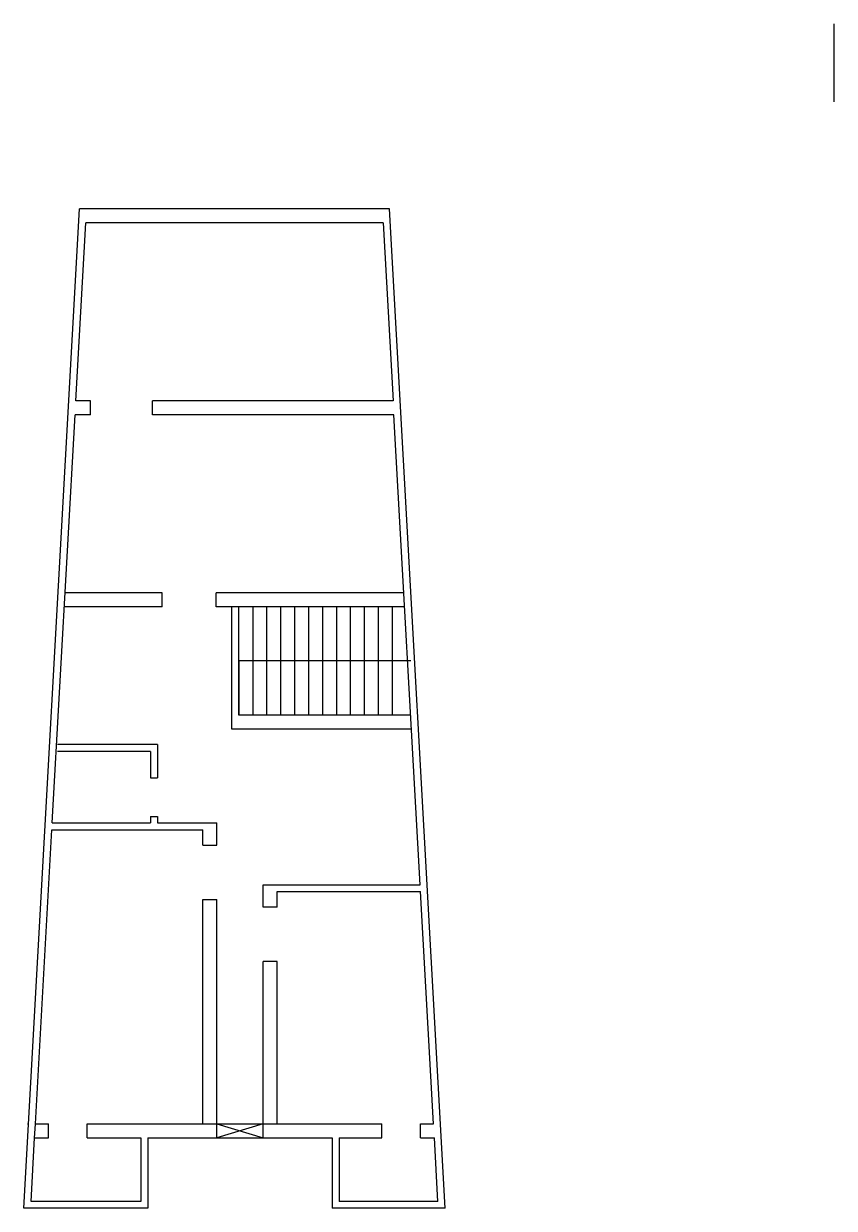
# Model space of a CAD drawing. Header units: inches. Extents: x 23.1 to 75.4, y 19 to 95.5.
import ezdxf

# ---------------------------------------------------------------- set-up
doc = ezdxf.new("R2010")
doc.units = ezdxf.units.IN
doc.header["$MEASUREMENT"] = 0

msp = doc.modelspace()

# ---------------------------------------------------------------- linework, layer by layer
for p, q in [((75.412, 90.411), (75.412, 95.461)), ((23.097, 18.955), (26.701, 83.505)), ((46.701, 83.505), (26.701, 83.505)), ((50.305, 18.955), (46.701, 83.505)), ((26.459, 71.105), (27.102, 82.605)), ((46.301, 82.605), (27.102, 82.605)), ((46.301, 82.605), (46.943, 71.105)), ((27.409, 71.105), (26.459, 71.105)), ((27.409, 70.205), (27.409, 71.105)), ((46.943, 71.105), (31.409, 71.105)), ((31.409, 70.205), (31.409, 71.105)), ((24.938, 43.855), (26.409, 70.205)), ((27.409, 70.205), (26.409, 70.205)), ((46.993, 70.205), (31.409, 70.205)), ((48.688, 39.855), (46.993, 70.205)), ((32.026, 58.705), (25.767, 58.705)), ((32.026, 57.805), (32.026, 58.705)), ((47.635, 58.705), (35.526, 58.705)), ((35.526, 57.805), (35.526, 58.705)), ((32.026, 57.805), (25.717, 57.805)), ((36.976, 57.805), (35.526, 57.805)), ((36.526, 49.905), (36.526, 57.805)), ((47.685, 57.805), (36.976, 57.805)), ((36.976, 50.805), (36.976, 57.805)), ((37.876, 57.805), (37.876, 54.305)), ((38.776, 57.805), (38.776, 54.305)), ((39.676, 57.805), (39.676, 54.305)), ((40.576, 57.805), (40.576, 54.305)), ((41.476, 57.805), (41.476, 54.305)), ((42.376, 57.805), (42.376, 54.305)), ((43.276, 57.805), (43.276, 54.305)), ((44.176, 57.805), (44.176, 54.305)), ((45.076, 57.805), (45.076, 54.305)), ((45.976, 57.805), (45.976, 54.305)), ((46.876, 57.805), (46.876, 54.305)), ((48.076, 54.305), (36.976, 54.305)), ((36.976, 54.305), (36.976, 54.305)), ((36.976, 54.305), (36.976, 50.805)), ((37.876, 54.305), (37.876, 50.805)), ((38.776, 54.305), (38.776, 50.805)), ((39.676, 54.305), (39.676, 50.805)), ((40.576, 54.305), (40.576, 50.805)), ((41.476, 54.305), (41.476, 50.805)), ((42.376, 54.305), (42.376, 50.805)), ((43.276, 54.305), (43.276, 50.805)), ((44.176, 54.305), (44.176, 50.805)), ((45.076, 54.305), (45.076, 50.805)), ((45.976, 54.305), (45.976, 50.805)), ((46.876, 54.305), (46.876, 50.805)), ((48.076, 50.805), (36.976, 50.805)), ((48.126, 49.905), (36.526, 49.905)), ((31.726, 48.905), (25.276, 48.905)), ((31.276, 48.455), (25.276, 48.455)), ((31.276, 48.455), (31.276, 46.755)), ((31.726, 48.905), (31.726, 46.755)), ((31.276, 46.755), (31.726, 46.755)), ((24.938, 43.855), (31.276, 43.855)), ((31.276, 44.255), (31.726, 44.255)), ((31.276, 44.255), (31.276, 43.855)), ((31.726, 44.255), (31.726, 43.855)), ((31.726, 43.855), (35.552, 43.855)), ((35.552, 42.405), (35.552, 43.855)), ((23.852, 24.405), (24.913, 43.405)), ((24.913, 43.405), (34.652, 43.405)), ((34.652, 42.405), (34.652, 43.405)), ((34.652, 42.405), (35.552, 42.405)), ((38.552, 39.855), (48.688, 39.855)), ((38.552, 38.405), (38.552, 39.855)), ((39.452, 39.405), (48.713, 39.405)), ((39.452, 38.405), (39.452, 39.405)), ((49.55, 24.405), (48.713, 39.405)), ((34.652, 24.405), (34.652, 38.905)), ((34.652, 38.905), (35.552, 38.905)), ((35.552, 23.505), (35.552, 38.905)), ((39.452, 38.405), (38.552, 38.405)), ((38.552, 23.505), (38.552, 34.905)), ((39.452, 34.905), (38.552, 34.905)), ((39.452, 24.405), (39.452, 34.905)), ((23.351, 24.405), (23.401, 24.405)), ((23.8, 23.48), (23.852, 24.405)), ((23.852, 24.405), (24.703, 24.405)), ((23.852, 24.405), (24.703, 24.405)), ((24.703, 23.505), (24.703, 24.405)), ((27.203, 23.505), (27.203, 24.405)), ((27.203, 24.405), (34.652, 24.405)), ((27.203, 24.405), (46.2, 24.405)), ((38.552, 24.405), (35.552, 23.505)), ((35.552, 23.505), (35.552, 24.405)), ((35.552, 24.405), (38.552, 23.505)), ((46.2, 23.505), (46.2, 24.405)), ((48.7, 23.505), (48.7, 24.405)), ((48.7, 24.405), (49.55, 24.405)), ((23.573, 19.405), (23.802, 23.505)), ((23.8, 23.48), (23.802, 23.505)), ((23.802, 23.505), (24.703, 23.505)), ((27.203, 23.505), (30.652, 23.505)), ((30.652, 23.505), (30.652, 19.405)), ((31.102, 23.505), (31.102, 18.955)), ((31.102, 23.505), (43.002, 23.505)), ((43.002, 23.505), (43.002, 18.955)), ((43.452, 23.505), (43.452, 19.405)), ((43.452, 23.505), (46.2, 23.505)), ((48.7, 23.505), (49.6, 23.505)), ((49.602, 23.48), (49.6, 23.505)), ((49.829, 19.405), (49.6, 23.505)), ((23.122, 19.405), (23.097, 19.405)), ((30.652, 19.405), (23.573, 19.405)), ((49.829, 19.405), (43.452, 19.405)), ((50.305, 19.405), (50.28, 19.405)), ((31.102, 18.955), (23.097, 18.955)), ((50.305, 18.955), (43.002, 18.955))]:
    msp.add_line(p, q)

doc.saveas('drawing.dxf')
